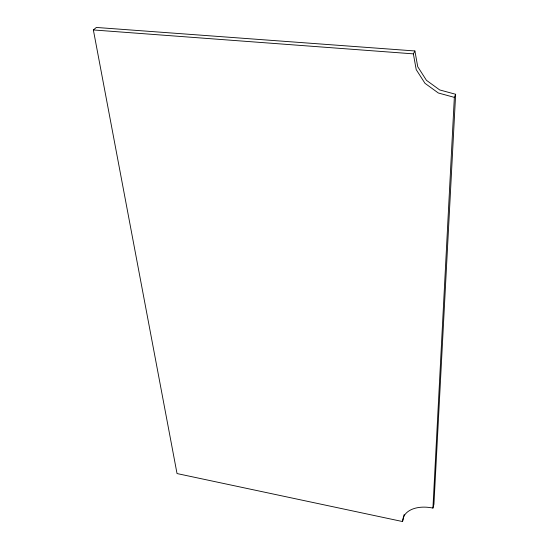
<?xml version="1.0" encoding="UTF-8"?>
<svg xmlns="http://www.w3.org/2000/svg" width="549" height="549" viewBox="0 0 549 549"><rect width="100%" height="100%" fill="white"/><g stroke="black" fill="none" stroke-linecap="round" stroke-linejoin="round"><path stroke-width="0.82" d="M432.928 508.079L454.346 97.365L455.636 94.277L439.687 89.933L426.422 80.291L417.72 66.676L414.9 50.961L96.336 27.45L93.364 29.955L177.032 473.561L402.554 521.55A30.518 18.975 17.9 0 1 432.928 508.079L433.936 504.284L455.636 94.277M402.554 521.55L403.645 517.803M454.346 97.365L438.315 92.987L424.974 83.304L416.217 69.634L413.37 53.857L414.9 50.961M93.364 29.955L413.37 53.857M403.693 516.986A30.401 18.982 17.8 0 1 404.167 514.543"/></g></svg>
